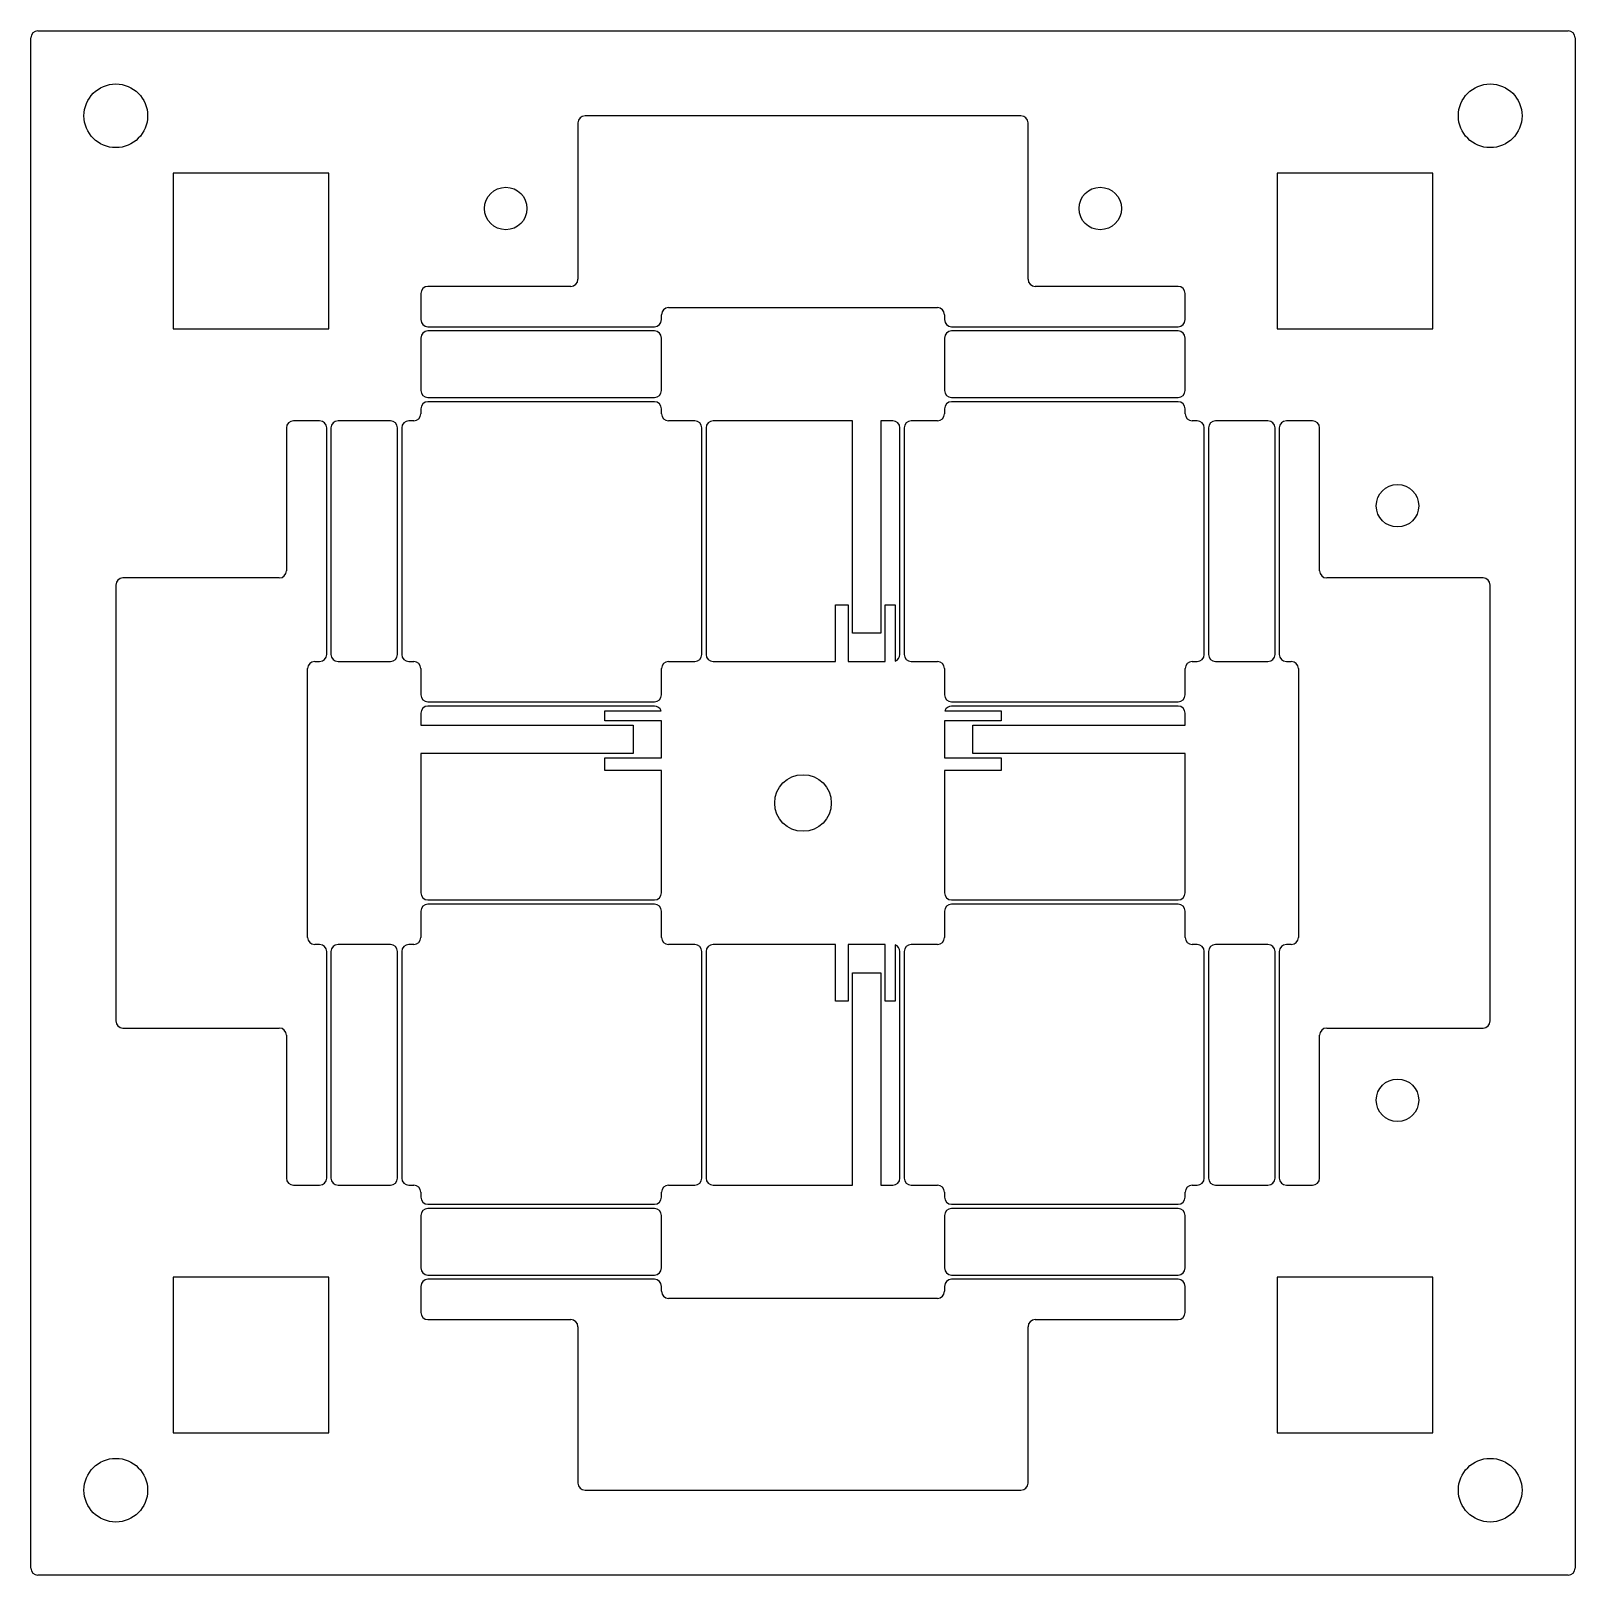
# Model space of a CAD drawing. Header units: millimetres. Extents: x -55 to 55, y -55 to 55.
import ezdxf

# ---------------------------------------------------------------- set-up
doc = ezdxf.new("R2010")
doc.units = ezdxf.units.MM

msp = doc.modelspace()

# ---------------------------------------------------------------- linework, layer by layer
for p, q in [((-54.05, 54.55), (54.05, 54.55)), ((-54.55, -54.05), (-54.55, 54.05)), ((54.55, 54.05), (54.55, -54.05)), ((-15.9, 48.05), (-15.9, 37)), ((15.4, 48.55), (-15.4, 48.55)), ((15.9, 37), (15.9, 48.05)), ((-33.5, 44.5), (-44.5, 44.5)), ((-44.5, 44.5), (-44.5, 33.5)), ((-33.5, 33.5), (-33.5, 44.5)), ((44.5, 44.5), (33.5, 44.5)), ((33.5, 44.5), (33.5, 33.5)), ((44.5, 33.5), (44.5, 44.5)), ((-16.4, 36.5), (-26.5, 36.5)), ((26.5, 36.5), (16.4, 36.5)), ((-27, 36), (-27, 34.15)), ((-9.5, 35), (9.5, 35)), ((27, 34.15), (27, 36)), ((-10, 34.15), (-10, 34.5)), ((10, 34.5), (10, 34.15)), ((-44.5, 33.5), (-33.5, 33.5)), ((-27, 32.85), (-27, 29.15)), ((-26.5, 33.65), (-10.5, 33.65)), ((-10.5, 33.35), (-26.5, 33.35)), ((-10, 29.15), (-10, 32.85)), ((10, 32.85), (10, 29.15)), ((10.5, 33.65), (26.5, 33.65)), ((26.5, 33.35), (10.5, 33.35)), ((27, 29.15), (27, 32.85)), ((33.5, 33.5), (44.5, 33.5)), ((-26.5, 28.65), (-10.5, 28.65)), ((10.5, 28.65), (26.5, 28.65)), ((-27, 27.85), (-27, 27.5)), ((-10.5, 28.35), (-26.5, 28.35)), ((-10, 27.5), (-10, 27.85)), ((10, 27.85), (10, 27.5)), ((26.5, 28.35), (10.5, 28.35)), ((27, 27.5), (27, 27.85)), ((-36.5, 26.5), (-36.5, 16.4)), ((-34.15, 27), (-36, 27)), ((-33.65, 10.5), (-33.65, 26.5)), ((-33.35, 26.5), (-33.35, 10.5)), ((-29.15, 27), (-32.85, 27)), ((-28.65, 10.5), (-28.65, 26.5)), ((-28.35, 26.5), (-28.35, 10.5)), ((-27.5, 27), (-27.85, 27)), ((-7.65, 27), (-9.5, 27)), ((-7.15, 10.5), (-7.15, 26.5)), ((-6.85, 26.5), (-6.85, 10.5)), ((3.5, 27), (-6.35, 27)), ((3.5, 12), (3.5, 27)), ((6.35, 27), (5.5, 27)), ((5.5, 27), (5.5, 12)), ((6.85, 10.5), (6.85, 26.5)), ((7.15, 26.5), (7.15, 10.5)), ((9.5, 27), (7.65, 27)), ((27.85, 27), (27.5, 27)), ((28.35, 10.5), (28.35, 26.5)), ((28.65, 26.5), (28.65, 10.5)), ((32.85, 27), (29.15, 27)), ((33.35, 10.5), (33.35, 26.5)), ((33.65, 26.5), (33.65, 10.5)), ((36, 27), (34.15, 27)), ((36.5, 16.4), (36.5, 26.5)), ((-48.55, 15.4), (-48.55, -15.4)), ((-37, 15.9), (-48.05, 15.9)), ((48.05, 15.9), (37, 15.9)), ((48.55, -15.4), (48.55, 15.4)), ((2.3, 10), (2.3, 14)), ((2.3, 14), (3.2, 14)), ((3.2, 14), (3.2, 10)), ((5.8, 10), (5.8, 14)), ((5.8, 14), (6.5, 14)), ((6.5, 14), (6.5, 10.02)), ((5.5, 12), (3.5, 12)), ((-34.5, 10), (-34.15, 10)), ((-32.85, 10), (-29.15, 10)), ((-27.85, 10), (-27.5, 10)), ((-9.5, 10), (-7.65, 10)), ((-6.35, 10), (2.3, 10)), ((3.2, 10), (5.8, 10)), ((7.65, 10), (9.5, 10)), ((27.5, 10), (27.85, 10)), ((29.15, 10), (32.85, 10)), ((34.15, 10), (34.5, 10)), ((-35, -9.5), (-35, 9.5)), ((-27, 9.5), (-27, 7.65)), ((-10, 7.65), (-10, 9.5)), ((10, 9.5), (10, 7.65)), ((27, 7.65), (27, 9.5)), ((35, 9.5), (35, -9.5)), ((-26.5, 7.15), (-10.5, 7.15)), ((-10.5, 6.85), (-26.5, 6.85)), ((10.5, 7.15), (26.5, 7.15)), ((26.5, 6.85), (10.5, 6.85)), ((-27, 6.35), (-27, 5.5)), ((-27, 5.5), (-12, 5.5)), ((-14, 5.8), (-14, 6.5)), ((-14, 6.5), (-10.02, 6.5)), ((-10, 5.8), (-14, 5.8)), ((-12, 5.5), (-12, 3.5)), ((-10, 3.2), (-10, 5.8)), ((14, 5.8), (10, 5.8)), ((10, 5.8), (10, 3.2)), ((10.02, 6.5), (14, 6.5)), ((12, 3.5), (12, 5.5)), ((12, 5.5), (27, 5.5)), ((14, 6.5), (14, 5.8)), ((27, 5.5), (27, 6.35)), ((-12, 3.5), (-27, 3.5)), ((-27, 3.5), (-27, -6.35)), ((27, 3.5), (12, 3.5)), ((27, -6.35), (27, 3.5)), ((-14, 2.3), (-14, 3.2)), ((-14, 3.2), (-10, 3.2)), ((-10, 2.3), (-14, 2.3)), ((-10, -6.35), (-10, 2.3)), ((10, 3.2), (14, 3.2)), ((14, 2.3), (10, 2.3)), ((10, 2.3), (10, -6.35)), ((14, 3.2), (14, 2.3)), ((-26.5, -6.85), (-10.5, -6.85)), ((-10.5, -7.15), (-26.5, -7.15)), ((10.5, -6.85), (26.5, -6.85)), ((26.5, -7.15), (10.5, -7.15)), ((-27, -7.65), (-27, -9.5)), ((-10, -9.5), (-10, -7.65)), ((10, -7.65), (10, -9.5)), ((27, -9.5), (27, -7.65)), ((-34.15, -10), (-34.5, -10)), ((-33.65, -26.5), (-33.65, -10.5)), ((-33.35, -10.5), (-33.35, -26.5)), ((-29.15, -10), (-32.85, -10)), ((-28.65, -26.5), (-28.65, -10.5)), ((-28.35, -10.5), (-28.35, -26.5)), ((-27.5, -10), (-27.85, -10)), ((-7.65, -10), (-9.5, -10)), ((-7.15, -26.5), (-7.15, -10.5)), ((-6.85, -10.5), (-6.85, -26.5)), ((2.3, -10), (-6.35, -10)), ((2.3, -14), (2.3, -10)), ((5.8, -10), (3.2, -10)), ((3.2, -10), (3.2, -14)), ((5.8, -14), (5.8, -10)), ((6.5, -10.02), (6.5, -14)), ((6.85, -26.5), (6.85, -10.5)), ((7.15, -10.5), (7.15, -26.5)), ((9.5, -10), (7.65, -10)), ((27.85, -10), (27.5, -10)), ((28.35, -26.5), (28.35, -10.5)), ((28.65, -10.5), (28.65, -26.5)), ((32.85, -10), (29.15, -10)), ((33.35, -26.5), (33.35, -10.5)), ((33.65, -10.5), (33.65, -26.5)), ((34.5, -10), (34.15, -10)), ((3.5, -27), (3.5, -12)), ((3.5, -12), (5.5, -12)), ((5.5, -12), (5.5, -27)), ((3.2, -14), (2.3, -14)), ((6.5, -14), (5.8, -14)), ((-48.05, -15.9), (-37, -15.9)), ((37, -15.9), (48.05, -15.9)), ((-36.5, -16.4), (-36.5, -26.5)), ((36.5, -26.5), (36.5, -16.4)), ((-36, -27), (-34.15, -27)), ((-32.85, -27), (-29.15, -27)), ((-27.85, -27), (-27.5, -27)), ((-9.5, -27), (-7.65, -27)), ((-6.35, -27), (3.5, -27)), ((5.5, -27), (6.35, -27)), ((7.65, -27), (9.5, -27)), ((27.5, -27), (27.85, -27)), ((29.15, -27), (32.85, -27)), ((34.15, -27), (36, -27)), ((-27, -27.5), (-27, -27.85)), ((-26.5, -28.35), (-10.5, -28.35)), ((-10, -27.85), (-10, -27.5)), ((10, -27.5), (10, -27.85)), ((10.5, -28.35), (26.5, -28.35)), ((27, -27.85), (27, -27.5)), ((-27, -29.15), (-27, -32.85)), ((-10.5, -28.65), (-26.5, -28.65)), ((-10, -32.85), (-10, -29.15)), ((10, -29.15), (10, -32.85)), ((26.5, -28.65), (10.5, -28.65)), ((27, -32.85), (27, -29.15)), ((-33.5, -33.5), (-44.5, -33.5)), ((-44.5, -33.5), (-44.5, -44.5)), ((-33.5, -44.5), (-33.5, -33.5)), ((-26.5, -33.35), (-10.5, -33.35)), ((-10.5, -33.65), (-26.5, -33.65)), ((10.5, -33.35), (26.5, -33.35)), ((26.5, -33.65), (10.5, -33.65)), ((44.5, -33.5), (33.5, -33.5)), ((33.5, -33.5), (33.5, -44.5)), ((44.5, -44.5), (44.5, -33.5)), ((-27, -34.15), (-27, -36)), ((-10, -34.5), (-10, -34.15)), ((10, -34.15), (10, -34.5)), ((27, -36), (27, -34.15)), ((9.5, -35), (-9.5, -35)), ((-26.5, -36.5), (-16.4, -36.5)), ((-15.9, -37), (-15.9, -48.05)), ((15.9, -48.05), (15.9, -37)), ((16.4, -36.5), (26.5, -36.5)), ((-44.5, -44.5), (-33.5, -44.5)), ((33.5, -44.5), (44.5, -44.5)), ((-15.4, -48.55), (15.4, -48.55)), ((54.05, -54.55), (-54.05, -54.55))]:
    msp.add_line(p, q)
for centre, radius in [((-48.55, 48.55), 2.25), ((48.55, 48.55), 2.25), ((-21, 42), 1.5), ((21, 42), 1.5), ((42, 21), 1.5), ((0, 0), 2), ((42, -21), 1.5), ((-48.55, -48.55), 2.25), ((48.55, -48.55), 2.25)]:
    msp.add_circle(centre, radius)
for centre, start, end in [((-54.05, 54.05), 90, 180), ((54.05, 54.05), 0, 90), ((-15.4, 48.05), 90, 180), ((15.4, 48.05), 0, 90), ((-26.5, 36), 90, 180), ((-16.4, 37), 270, 360), ((16.4, 37), 180, 270), ((26.5, 36), 0, 90), ((-9.5, 34.5), 90, 180), ((9.5, 34.5), 0, 90), ((-26.5, 34.15), 180, 270), ((-10.5, 34.15), 270, 360), ((10.5, 34.15), 180, 270), ((26.5, 34.15), 270, 360), ((-26.5, 32.85), 90, 180), ((-10.5, 32.85), 0, 90), ((10.5, 32.85), 90, 180), ((26.5, 32.85), 0, 90), ((-26.5, 29.15), 180, 270), ((-10.5, 29.15), 270, 360), ((10.5, 29.15), 180, 270), ((26.5, 29.15), 270, 360), ((-27.5, 27.5), 270, 360), ((-26.5, 27.85), 90, 180), ((-10.5, 27.85), 0, 90), ((-9.5, 27.5), 180, 270), ((9.5, 27.5), 270, 360), ((10.5, 27.85), 90, 180), ((26.5, 27.85), 0, 90), ((27.5, 27.5), 180, 270), ((-36, 26.5), 90, 180), ((-34.15, 26.5), 0, 90), ((-32.85, 26.5), 90, 180), ((-29.15, 26.5), 0, 90), ((-27.85, 26.5), 90, 180), ((-7.65, 26.5), 0, 90), ((-6.35, 26.5), 90, 180), ((6.35, 26.5), 0, 90), ((7.65, 26.5), 90, 180), ((27.85, 26.5), 0, 90), ((29.15, 26.5), 90, 180), ((32.85, 26.5), 0, 90), ((34.15, 26.5), 90, 180), ((36, 26.5), 0, 90), ((-37, 16.4), 270, 360), ((37, 16.4), 180, 270), ((-48.05, 15.4), 90, 180), ((48.05, 15.4), 0, 90), ((-34.5, 9.5), 90, 180), ((-34.15, 10.5), 270, 360), ((-32.85, 10.5), 180, 270), ((-29.15, 10.5), 270, 360), ((-27.85, 10.5), 180, 270), ((-27.5, 9.5), 0, 90), ((-9.5, 9.5), 90, 180), ((-7.65, 10.5), 270, 360), ((-6.35, 10.5), 180, 270), ((6.35, 10.5), 287.4576, 360), ((7.65, 10.5), 180, 270), ((9.5, 9.5), 0, 90), ((27.5, 9.5), 90, 180), ((27.85, 10.5), 270, 360), ((29.15, 10.5), 180, 270), ((32.85, 10.5), 270, 360), ((34.15, 10.5), 180, 270), ((34.5, 9.5), 0, 90), ((-26.5, 7.65), 180, 270), ((-10.5, 7.65), 270, 360), ((10.5, 7.65), 180, 270), ((26.5, 7.65), 270, 360), ((-26.5, 6.35), 90, 180), ((-10.5, 6.35), 17.4576, 90), ((10.5, 6.35), 90, 162.5424), ((26.5, 6.35), 0, 90), ((-26.5, -6.35), 180, 270), ((-10.5, -6.35), 270, 360), ((10.5, -6.35), 180, 270), ((26.5, -6.35), 270, 360), ((-26.5, -7.65), 90, 180), ((-10.5, -7.65), 0, 90), ((10.5, -7.65), 90, 180), ((26.5, -7.65), 0, 90), ((-34.5, -9.5), 180, 270), ((-27.5, -9.5), 270, 360), ((-9.5, -9.5), 180, 270), ((9.5, -9.5), 270, 360), ((27.5, -9.5), 180, 270), ((34.5, -9.5), 270, 360), ((-34.15, -10.5), 0, 90), ((-32.85, -10.5), 90, 180), ((-29.15, -10.5), 0, 90), ((-27.85, -10.5), 90, 180), ((-7.65, -10.5), 0, 90), ((-6.35, -10.5), 90, 180), ((6.35, -10.5), 0, 72.5424), ((7.65, -10.5), 90, 180), ((27.85, -10.5), 0, 90), ((29.15, -10.5), 90, 180), ((32.85, -10.5), 0, 90), ((34.15, -10.5), 90, 180), ((-48.05, -15.4), 180, 270), ((-37, -16.4), 0, 90), ((37, -16.4), 90, 180), ((48.05, -15.4), 270, 360), ((-36, -26.5), 180, 270), ((-34.15, -26.5), 270, 360), ((-32.85, -26.5), 180, 270), ((-29.15, -26.5), 270, 360), ((-27.85, -26.5), 180, 270), ((-27.5, -27.5), 0, 90), ((-9.5, -27.5), 90, 180), ((-7.65, -26.5), 270, 360), ((-6.35, -26.5), 180, 270), ((6.35, -26.5), 270, 360), ((7.65, -26.5), 180, 270), ((9.5, -27.5), 0, 90), ((27.5, -27.5), 90, 180), ((27.85, -26.5), 270, 360), ((29.15, -26.5), 180, 270), ((32.85, -26.5), 270, 360), ((34.15, -26.5), 180, 270), ((36, -26.5), 270, 360), ((-26.5, -27.85), 180, 270), ((-10.5, -27.85), 270, 360), ((10.5, -27.85), 180, 270), ((26.5, -27.85), 270, 360), ((-26.5, -29.15), 90, 180), ((-10.5, -29.15), 0, 90), ((10.5, -29.15), 90, 180), ((26.5, -29.15), 0, 90), ((-26.5, -32.85), 180, 270), ((-26.5, -34.15), 90, 180), ((-10.5, -32.85), 270, 360), ((-10.5, -34.15), 0, 90), ((10.5, -32.85), 180, 270), ((10.5, -34.15), 90, 180), ((26.5, -32.85), 270, 360), ((26.5, -34.15), 0, 90), ((-9.5, -34.5), 180, 270), ((9.5, -34.5), 270, 360), ((-26.5, -36), 180, 270), ((26.5, -36), 270, 360), ((-16.4, -37), 0, 90), ((16.4, -37), 90, 180), ((-15.4, -48.05), 180, 270), ((15.4, -48.05), 270, 360), ((-54.05, -54.05), 180, 270), ((54.05, -54.05), 270, 360)]:
    msp.add_arc(centre, 0.5, start, end)

doc.saveas('drawing.dxf')
